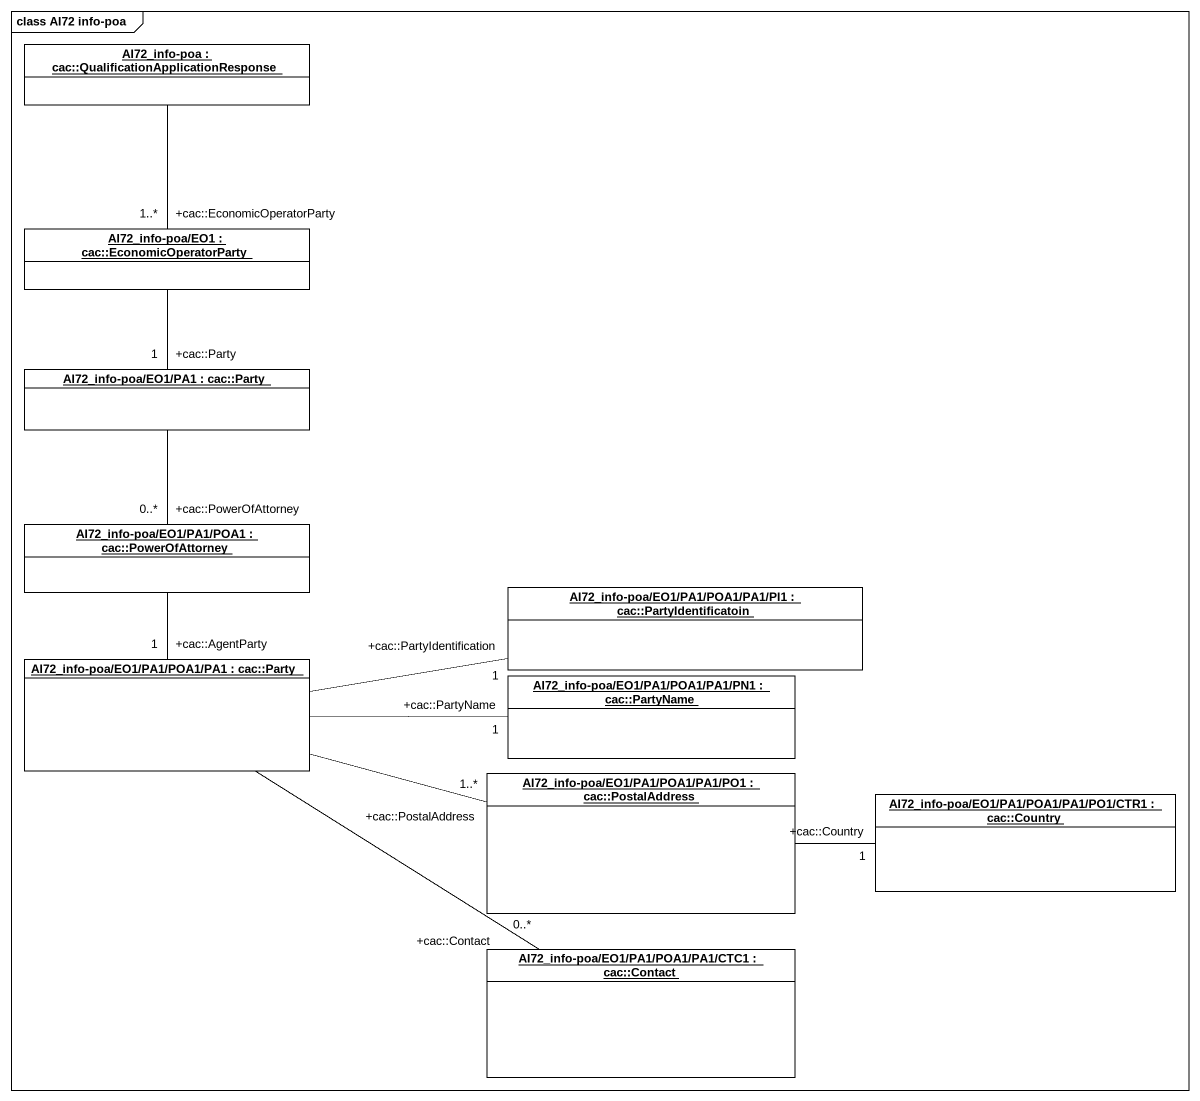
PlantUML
@startuml
mainframe class AI72 info-poa
hide circle
hide empty members
object "AI72_info-poa : cac::QualificationApplicationResponse" as AI72_info_poa
object "AI72_info-poa/EO1 : cac::EconomicOperatorParty" as AI72_info_poa_EO1
object "AI72_info-poa/EO1/PA1 : cac::Party" as AI72_info_poa_EO1_PA1
object "AI72_info-poa/EO1/PA1/POA1 : cac::PowerOfAttorney" as AI72_info_poa_EO1_PA1_POA1
object "AI72_info-poa/EO1/PA1/POA1/PA1/PI1 : cac::PartyIdentificatoin" as AI72_info_poa_EO1_PA1_POA1_2
object "AI72_info-poa/EO1/PA1/POA1/PA1 : cac::Party" as AI72_info_poa_EO1_PA1_POA1_3
object "AI72_info-poa/EO1/PA1/POA1/PA1/PN1 : cac::PartyName" as AI72_info_poa_EO1_PA1_POA1_4
object "AI72_info-poa/EO1/PA1/POA1/PA1/PO1 : cac::PostalAddress" as AI72_info_poa_EO1_PA1_POA1_5
object "AI72_info-poa/EO1/PA1/POA1/PA1/PO1/CTR1 : cac::Country" as AI72_info_poa_EO1_PA1_POA1_6
object "AI72_info-poa/EO1/PA1/POA1/PA1/CTC1 : cac::Contact" as AI72_info_poa_EO1_PA1_POA1_7
AI72_info_poa -- "+cac::EconomicOperatorParty\n1..*" AI72_info_poa_EO1
AI72_info_poa_EO1 -- "+cac::Party\n1" AI72_info_poa_EO1_PA1
AI72_info_poa_EO1_PA1 -- "+cac::PowerOfAttorney\n0..*" AI72_info_poa_EO1_PA1_POA1
AI72_info_poa_EO1_PA1_POA1 -- "+cac::AgentParty\n1" AI72_info_poa_EO1_PA1_POA1_3
AI72_info_poa_EO1_PA1_POA1_3 -right- "+cac::PartyIdentification\n1" AI72_info_poa_EO1_PA1_POA1_2
AI72_info_poa_EO1_PA1_POA1_3 -right- "+cac::PartyName\n1" AI72_info_poa_EO1_PA1_POA1_4
AI72_info_poa_EO1_PA1_POA1_3 -right- "+cac::PostalAddress\n1..*" AI72_info_poa_EO1_PA1_POA1_5
AI72_info_poa_EO1_PA1_POA1_3 -- "+cac::Contact\n0..*" AI72_info_poa_EO1_PA1_POA1_7
AI72_info_poa_EO1_PA1_POA1_5 -right- "+cac::Country\n1" AI72_info_poa_EO1_PA1_POA1_6
@enduml
